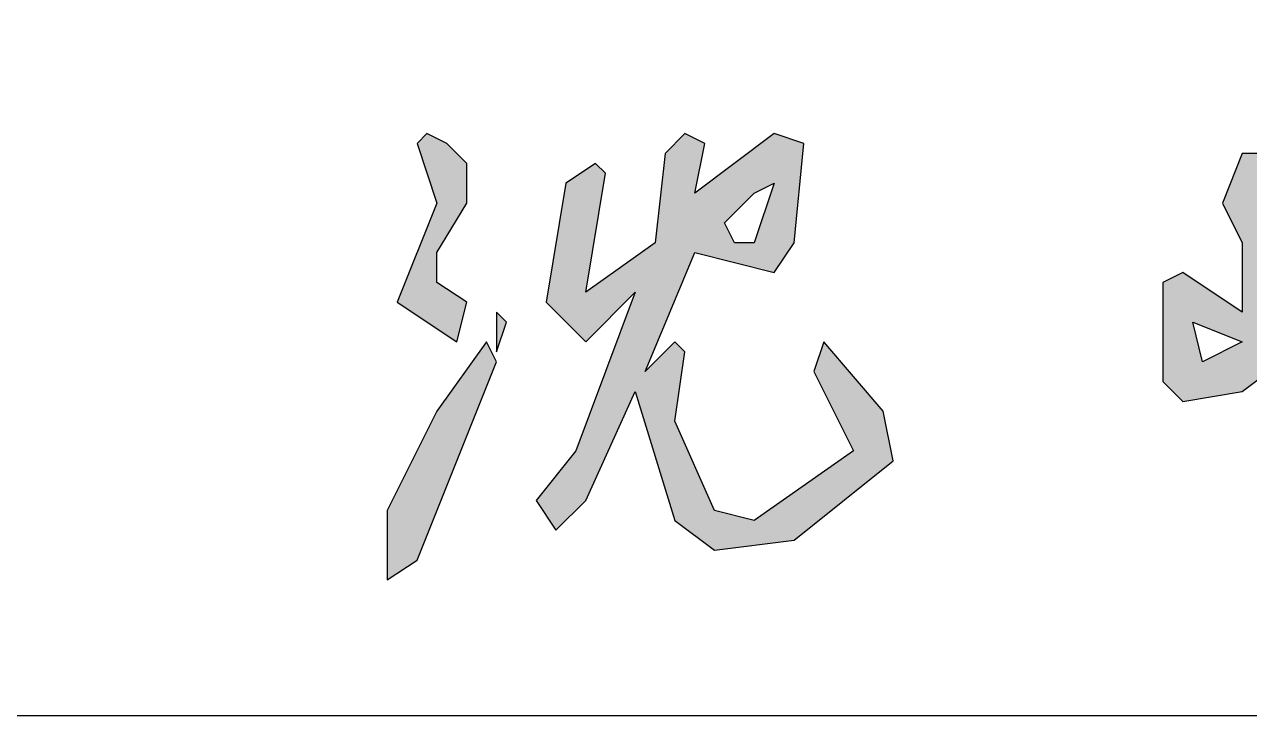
# Model space of a CAD drawing. Extents: x -14785 to 4269, y -25586 to -12228.
# Drawn here: x -12960.99 to -12951.65, y -25546.6 to -25541.33 of the extents above; entities that cross this region are included whole.
import ezdxf

# ---------------------------------------------------------------- set-up
doc = ezdxf.new("R2010")
doc.units = 0
doc.header["$LTSCALE"] = 2000
doc.header["$MEASUREMENT"] = 0
doc.layers.get('0').update_dxf_attribs({"linetype": 'CONTINUOUS'})

msp = doc.modelspace()

# ---------------------------------------------------------------- hatches: boundary and pattern name
at = {"linetype": 'Continuous'}
h = msp.add_hatch(color=256, dxfattribs=at)
h.paths.add_polyline_path([(-12950.7966, -25543.4524), (-12950.7966, -25544.6624), (-12950.6454, -25544.8893), (-12950.4185, -25544.8137), (-12950.5697, -25544.3599), (-12950.4941, -25542.8474), (-12950.721, -25542.7718), (-12950.8722, -25543.2256), (-12951.4772, -25543.5281), (-12951.4772, -25542.3937), (-12951.5529, -25542.3181), (-12951.7041, -25542.3181), (-12951.8554, -25542.6962), (-12951.7041, -25542.9987), (-12951.7041, -25543.5281), (-12952.1579, -25543.2256), (-12952.3091, -25543.3012), (-12952.3091, -25544.0574), (-12952.1579, -25544.2087), (-12951.7041, -25544.1331)])
h.paths.add_polyline_path([(-12951.7041, -25543.7549), (-12952.0066, -25543.9062), (-12952.0822, -25543.6037)], flags=16)
h.paths.add_polyline_path([(-12948.9816, -25542.1668), (-12948.8304, -25541.7887), (-12948.5279, -25541.6374), (-12948.6035, -25541.4106), (-12948.8304, -25541.4106), (-12948.9816, -25541.3349), (-12949.1329, -25541.6374), (-12949.4354, -25541.8643), (-12949.6622, -25541.6374), (-12949.8135, -25541.7887), (-12949.7379, -25542.0156), (-12950.116, -25542.2424), (-12950.0404, -25542.4693), (-12949.8891, -25542.4693), (-12949.6622, -25542.2424), (-12949.3597, -25542.5449)])
h.paths.add_polyline_path([(-12948.2254, -25542.7718), (-12948.2254, -25542.3937), (-12948.301, -25542.3181), (-12948.906, -25542.5449), (-12949.8891, -25543.3768), (-12949.8891, -25542.6206), (-12950.116, -25542.8474), (-12950.116, -25543.5281), (-12949.8891, -25543.7549), (-12949.2085, -25543.0743), (-12948.5279, -25542.6962), (-12948.8304, -25543.2256), (-12948.8304, -25543.0743), (-12949.1329, -25543.0743), (-12949.0572, -25543.6037), (-12949.7379, -25544.1331), (-12949.7379, -25544.2843), (-12949.511, -25544.3599), (-12949.0572, -25543.9818), (-12948.9816, -25544.3599), (-12949.2085, -25544.3599), (-12949.8135, -25544.8137), (-12949.7379, -25545.0406), (-12949.0572, -25544.7381), (-12948.9816, -25545.1918), (-12948.7547, -25545.1162), (-12948.7547, -25544.4356), (-12948.2254, -25544.8137), (-12947.7716, -25544.9649), (-12947.5447, -25544.9649), (-12947.5447, -25544.7381), (-12948.301, -25544.4356), (-12948.5279, -25544.2087), (-12948.7547, -25544.2087), (-12948.7547, -25543.7549), (-12948.3766, -25543.3768), (-12948.4522, -25543.1499)])
h = msp.add_hatch(color=256, dxfattribs=at)
h.paths.add_polyline_path([(-12957.8441, -25543.3012), (-12957.8441, -25543.0743), (-12957.6172, -25542.6962), (-12957.6172, -25542.3937), (-12957.7684, -25542.2424), (-12957.9197, -25542.1668), (-12957.9953, -25542.2424), (-12957.8441, -25542.6962), (-12958.1466, -25543.4524), (-12957.6928, -25543.7549), (-12957.6172, -25543.4524)])
h.paths.add_polyline_path([(-12957.3147, -25543.6037), (-12957.3903, -25543.5281), (-12957.3903, -25543.8306)])
h.paths.add_polyline_path([(-12957.3903, -25543.9062), (-12957.4659, -25543.7549), (-12957.8441, -25544.2843), (-12958.2222, -25545.0406), (-12958.2222, -25545.5699), (-12957.9953, -25545.4187)])
h.paths.add_polyline_path([(-12955.8778, -25543.0743), (-12955.2728, -25543.2256), (-12955.1216, -25542.9987), (-12955.0459, -25542.2424), (-12955.2728, -25542.1668), (-12955.8778, -25542.6206), (-12955.8022, -25542.2424), (-12955.9534, -25542.1668), (-12956.1047, -25542.3181), (-12956.1803, -25542.9987), (-12956.7097, -25543.3768), (-12956.5584, -25542.4693), (-12956.6341, -25542.3937), (-12956.8609, -25542.5449), (-12957.0122, -25543.4524), (-12956.7097, -25543.7549), (-12956.3316, -25543.3768), (-12956.7853, -25544.5868), (-12957.0878, -25544.9649), (-12956.9366, -25545.1918), (-12956.7097, -25544.9649), (-12956.3316, -25544.1331), (-12956.0291, -25545.1162), (-12955.7266, -25545.3431), (-12955.1216, -25545.2674), (-12954.3653, -25544.6624), (-12954.4409, -25544.2843), (-12954.8947, -25543.7549), (-12954.9703, -25543.9818), (-12954.6678, -25544.5868), (-12955.4241, -25545.1162), (-12955.7266, -25545.0406), (-12956.0291, -25544.3599), (-12955.9534, -25543.8306), (-12956.0291, -25543.7549), (-12956.2559, -25543.9818)])
h.paths.add_polyline_path([(-12955.6509, -25542.8474), (-12955.4241, -25542.6206), (-12955.2728, -25542.5449), (-12955.4241, -25542.9987), (-12955.5753, -25542.9987)], flags=16)

# ---------------------------------------------------------------- linework, layer by layer
msp.add_line((-12976.9601, -25546.6039), (-12921.9601, -25546.6039))
at = {"linetype": 'Continuous', "elevation": 2318108.6225}
for points in [[(-12957.7684, -25542.2424), (-12957.9197, -25542.1668), (-12957.9953, -25542.2424), (-12957.8441, -25542.6962), (-12958.1466, -25543.4524), (-12957.6928, -25543.7549), (-12957.6172, -25543.4524), (-12957.8441, -25543.3012), (-12957.8441, -25543.0743), (-12957.6172, -25542.6962), (-12957.6172, -25542.3937), (-12957.7684, -25542.2424)], [(-12955.8022, -25542.2424), (-12955.9534, -25542.1668), (-12956.1047, -25542.3181), (-12956.1803, -25542.9987), (-12956.7097, -25543.3768), (-12956.5584, -25542.4693), (-12956.6341, -25542.3937), (-12956.8609, -25542.5449), (-12957.0122, -25543.4524), (-12956.7097, -25543.7549), (-12956.3316, -25543.3768), (-12956.7853, -25544.5868), (-12957.0878, -25544.9649), (-12956.9366, -25545.1918), (-12956.7097, -25544.9649), (-12956.3316, -25544.1331), (-12956.0291, -25545.1162), (-12955.7266, -25545.3431), (-12955.1216, -25545.2674), (-12954.3653, -25544.6624), (-12954.4409, -25544.2843), (-12954.8947, -25543.7549), (-12954.9703, -25543.9818), (-12954.6678, -25544.5868), (-12955.4241, -25545.1162), (-12955.7266, -25545.0406), (-12956.0291, -25544.3599), (-12955.9534, -25543.8306), (-12956.0291, -25543.7549), (-12956.2559, -25543.9818), (-12955.8778, -25543.0743), (-12955.2728, -25543.2256), (-12955.1216, -25542.9987), (-12955.0459, -25542.2424), (-12955.2728, -25542.1668), (-12955.8778, -25542.6206), (-12955.8022, -25542.2424)], [(-12951.4772, -25542.3937), (-12951.5529, -25542.3181), (-12951.7041, -25542.3181), (-12951.8554, -25542.6962), (-12951.7041, -25542.9987), (-12951.7041, -25543.5281), (-12952.1579, -25543.2256), (-12952.3091, -25543.3012), (-12952.3091, -25544.0574), (-12952.1579, -25544.2087), (-12951.7041, -25544.1331), (-12950.7966, -25543.4524), (-12950.7966, -25544.6624), (-12950.6454, -25544.8893), (-12950.4185, -25544.8137), (-12950.5697, -25544.3599), (-12950.4941, -25542.8474), (-12950.721, -25542.7718), (-12950.8722, -25543.2256), (-12951.4772, -25543.5281), (-12951.4772, -25542.3937)], [(-12955.4241, -25542.6206), (-12955.2728, -25542.5449), (-12955.4241, -25542.9987), (-12955.5753, -25542.9987), (-12955.6509, -25542.8474), (-12955.4241, -25542.6206)], [(-12957.3147, -25543.6037), (-12957.3903, -25543.5281), (-12957.3903, -25543.8306), (-12957.3147, -25543.6037)], [(-12952.0822, -25543.6037), (-12951.7041, -25543.7549), (-12952.0066, -25543.9062), (-12952.0822, -25543.6037)], [(-12957.3903, -25543.9062), (-12957.4659, -25543.7549), (-12957.8441, -25544.2843), (-12958.2222, -25545.0406), (-12958.2222, -25545.5699), (-12957.9953, -25545.4187), (-12957.3903, -25543.9062)]]:
    msp.add_lwpolyline(points, dxfattribs=at)

doc.saveas('drawing.dxf')
